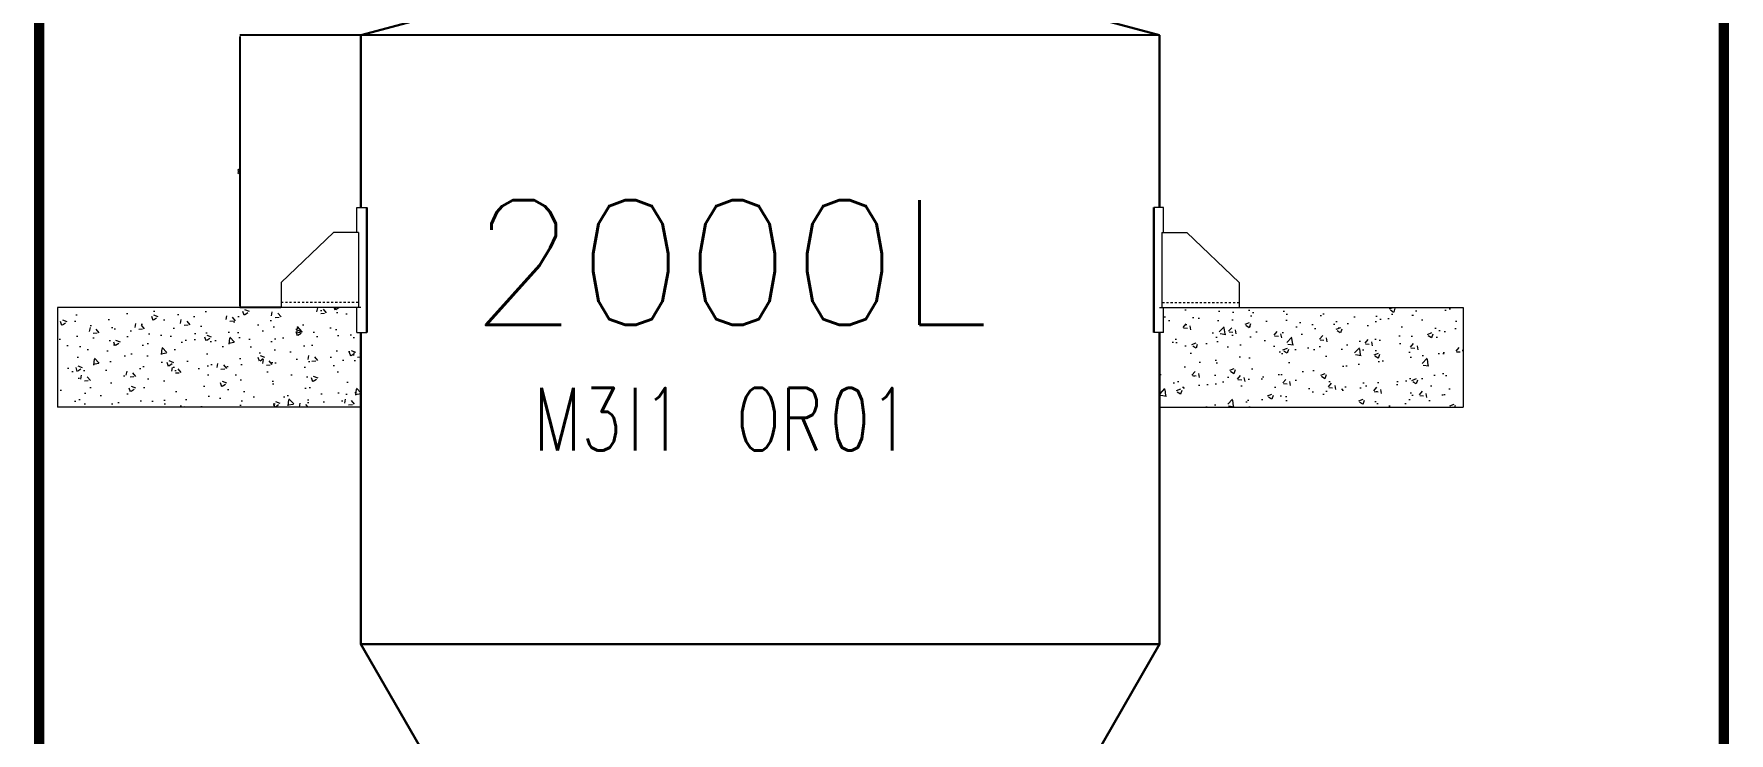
# Model space of a CAD drawing. Header units: inches. Extents: x 11605 to 13264, y 22375 to 23337.
# Drawn here: x 13182.9 to 13264.4, y 22765.3 to 22798.9 of the extents above; entities that cross this region are included whole.
import ezdxf

# ---------------------------------------------------------------- set-up
doc = ezdxf.new("R2010")
doc.units = ezdxf.units.IN
doc.header["$MEASUREMENT"] = 0
doc.linetypes.add('ACAD_ISO02W100', pattern=[15, 12, -3])
doc.linetypes.add('DASHDOT', pattern=[25.4, 12.7, -6.35, 0, -6.35])
for name, color, linetype in [('02___PRT_ALL_AXES', 7, 'Continuous'), ('MATERIEL-DIVERS', 7, 'Continuous'), ('REPERES', 7, 'Continuous'), ('TEXTES', 7, 'Continuous'), ('TXT_FR', 7, 'Continuous'), ('尺寸标注', 253, 'Continuous')]:
    doc.layers.add(name, color=color, linetype=linetype)
for name, color, linetype, lineweight in [('61 Revision Cloud', 1, 'Continuous', 9), ('粗实线', 7, 'Continuous', 30), ('粗线', 7, 'Continuous', 30), ('虚线', 6, 'ACAD_ISO02W100', 20)]:
    doc.layers.add(name, color=color, linetype=linetype, lineweight=lineweight)
doc.layers.get('REPERES').off()
doc.styles.add('ROMANS', font='ROMANS.SHX')
doc.styles.add('shwezer', font='simplex.shx', dxfattribs={"width": 0.8, "bigfont": 'hzdx.shx'})
doc.dimstyles.new('shwezer', dxfattribs={"dimtxt": 4, "dimasz": 2.5, "dimexe": 1, "dimexo": 1, "dimgap": 1, "dimtad": 1, "dimdsep": 46, "dimtxsty": 'shwezer', "dimcen": 0, "dimclrd": 256, "dimclre": 256, "dimclrt": 2, "dimadec": 0, "dimazin": 2, "dimtp": 0.1, "dimtm": 0.1, "dimtfac": 0.71, "dimtmove": 0, "dimatfit": 3, "dimfxl": 0, "dimlwd": -1, "dimlwe": -1, "dimarcsym": 0})

# ---------------------------------------------------------------- blocks, each defined once
blk = doc.blocks.new('*D114')
at = {"layer": 'Defpoints', "color": 0, "ltscale": 0.3, "transparency": 16777216}
for p in [(3413466.6, -1968174.6), (3413708.3, -1968174.6), (3413548.8, -1968719.9)]:
    blk.add_point(p, dxfattribs=at)
at = {"layer": '尺寸标注', "linetype": 'ByBlock', "ltscale": 0.3, "transparency": 16777216}
for p, q in [((3413707.3, -1968174.6), (3413465.6, -1968174.6)), ((3413466.6, -1968717.4), (3413466.6, -1968177.1)), ((3413547.8, -1968719.9), (3413465.6, -1968719.9))]:
    blk.add_line(p, q, dxfattribs=at)
at = {"layer": '尺寸标注', "ltscale": 0.3, "transparency": 16777216}
for points in [[(3413466.2, -1968177.1), (3413467, -1968177.1), (3413466.6, -1968174.6)], [(3413466.2, -1968717.4), (3413467, -1968717.4), (3413466.6, -1968719.9)]]:
    blk.add_solid(points, dxfattribs=at)
at = {"layer": '尺寸标注', "color": 2, "ltscale": 0.3, "transparency": 16777216, "insert": (3413463.6, -1968447.3), "char_height": 4, "attachment_point": 5, "rotation": 90, "style": 'shwezer'}
blk.add_mtext('545', dxfattribs=at)
blk = doc.blocks.new('REPNORM')
at = {"layer": 'TEXTES', "style": 'ROMANS', "width": 0.75}
for tag, p in [('ZONE', (-9.75, -1.25)), ('SOUSZONE', (-5.25, -1.25)), ('ELEMENT', (0, -1.25)), ('NUM', (4.5, -1.25))]:
    blk.add_attdef(tag, p, '', height=3, dxfattribs=at)
blk = doc.blocks.new('A$C27857EA5')
at = {"linetype": 'Continuous'}
h = blk.add_hatch(dxfattribs=at)
h.set_pattern_fill('AR-CONC', color=15, scale=0.5, style=0)
h.set_pattern_definition([(130, (23313.41, 6696.1), (-91.09233, -7.96954), [9.525, -104.775]), (185, (23313.41, 6696.1), (17.6214, 95.52832), [7.62, -83.82]), (79.549, (23305.82, 6695.43), (-73.47125, 87.55834), [8.095, -89.045]), (133.8158, (23313.41, 6721.5), (-135.5395, -21.02116), [14.2875, -157.1625]), (83.3644, (23302.12, 6719.74), (-118.7021, 123.7128), [12.1425, -133.5675]), (188.816, (23313.41, 6721.5), (-118.7023, 123.71256), [11.43, -125.73]), (159, (23300.71, 6715.15), (-75.80744, -51.13276), [9.525, -104.775]), (214, (23300.71, 6715.15), (-30.901, 92.094), [7.62, -83.82]), (108.5486, (23294.4, 6710.89), (-106.70825, 40.96143), [8.095, -89.045]), (142.5, (23313.414, 6696.097), (-1.5443, 42.27752), [0, -82.804, 0, -85.09, 0, -84.1375]), (172.5, (23313.414, 6696.097), (-33.40983, 50.09029), [0, -48.514, 0, -80.899, 0, -32.0675]), (212.5, (23341.735, 6696.097), (-67.795298, -2.86437), [0, -31.75, 0, -99.06, 0, -131.445]), (222.5, (23354.435, 6696.097), (-74.06459, 12.71325), [0, -41.275, 0, -65.786, 0, -93.345])])
h.paths.add_polyline_path([(-808.5, 1847.967), (-800.5, 1847.967), (-800.5, 1697.967), (-1408.176, 1697.967), (-1408.176, 1897.967), (-808.5, 1897.967)])
h = blk.add_hatch(dxfattribs=at)
h.set_pattern_fill('AR-CONC', color=15, scale=0.5, style=0)
h.set_pattern_definition([(50, (-23314.41, 6696.1), (91.09233, -7.96954), [9.525, -104.775]), (355, (-23314.41, 6696.1), (-17.6214, 95.52832), [7.62, -83.82]), (100.451, (-23306.82, 6695.43), (73.47125, 87.55834), [8.095, -89.045]), (46.1842, (-23314.41, 6721.5), (135.5395, -21.02116), [14.2875, -157.1625]), (96.6356, (-23303.12, 6719.74), (118.7021, 123.7128), [12.1425, -133.5675]), (351.184, (-23314.41, 6721.5), (118.7023, 123.71256), [11.43, -125.73]), (21, (-23301.71, 6715.15), (75.80744, -51.13276), [9.525, -104.775]), (326, (-23301.71, 6715.15), (30.901, 92.094), [7.62, -83.82]), (71.4514, (-23295.4, 6710.89), (106.70825, 40.96143), [8.095, -89.045]), (37.5, (-23314.414, 6696.097), (1.5443, 42.27752), [0, -82.804, 0, -85.09, 0, -84.1375]), (7.5, (-23314.414, 6696.097), (33.40983, 50.09029), [0, -48.514, 0, -80.899, 0, -32.0675]), (327.5, (-23342.735, 6696.097), (67.795298, -2.86437), [0, -31.75, 0, -99.06, 0, -131.445]), (317.5, (-23355.435, 6696.097), (74.06459, 12.71325), [0, -41.275, 0, -65.786, 0, -93.345])])
h.paths.add_polyline_path([(807.5, 1847.967), (799.5, 1847.967), (799.5, 1697.967), (1407.176, 1697.967), (1407.176, 1897.967), (807.5, 1897.967)])
at = {"ltscale": 0.3}
for p, q in [((-808.5, 2097.967), (-788.833, 2097.967)), ((-808.5, 2047.967), (-808.5, 2097.967)), ((807.5, 2097.967), (787.833, 2097.967)), ((807.5, 2047.967), (807.5, 2097.967)), ((-854.99, 2047.967), (-959.99, 1947.967)), ((-804.99, 2047.967), (-854.99, 2047.967)), ((-804.99, 2047.967), (-804.99, 1897.967)), ((803.99, 2047.967), (853.99, 2047.967)), ((803.99, 2047.967), (803.99, 1897.967)), ((853.99, 2047.967), (958.99, 1947.967)), ((-959.99, 1947.967), (-959.99, 1897.967)), ((958.99, 1947.967), (958.99, 1897.967)), ((-804.99, 1897.967), (-959.99, 1897.967)), ((-808.5, 1847.967), (-808.5, 1897.967)), ((803.99, 1897.967), (958.99, 1897.967)), ((807.5, 1847.967), (807.5, 1897.967)), ((-808.5, 1847.967), (-788.833, 1847.967)), ((807.5, 1847.967), (787.833, 1847.967))]:
    blk.add_line(p, q, dxfattribs=at)
at = {"color": 15, "linetype": 'Continuous'}
for p, q in [((-800.5, 1897.967), (-1408.176, 1897.967)), ((-1408.176, 1897.967), (-1408.176, 1697.967)), ((799.5, 1897.967), (1407.176, 1897.967)), ((1407.176, 1897.967), (1407.176, 1697.967)), ((-800.5, 1697.967), (-1408.176, 1697.967)), ((799.5, 1697.967), (1407.176, 1697.967))]:
    blk.add_line(p, q, dxfattribs=at)
at = {"layer": '02___PRT_ALL_AXES', "color": 7, "linetype": 'Continuous'}
blk.add_line((799.5, 2443.265), (-800.5, 2443.265), dxfattribs=at)
at = {"layer": '粗实线'}
blk.add_line((799.5, 1223.265), (799.5, 1847.967), dxfattribs=at)
at = {"layer": '粗线'}
for p, q in [((-800.5, 2443.265), (-150.5, 2617.432)), ((149.5, 2617.432), (799.5, 2443.265)), ((-800.5, 2443.265), (-800.5, 2097.967)), ((799.5, 2443.265), (799.5, 2097.967)), ((-800.5, 1847.967), (-800.5, 1223.265)), ((-800.5, 1223.265), (-457.313, 628.848)), ((799.5, 1223.265), (-800.5, 1223.265)), ((799.5, 1223.265), (569.401, 824.721))]:
    blk.add_line(p, q, dxfattribs=at)
at = {"layer": '粗线', "ltscale": 4}
for p, q in [((768.306, 2443.265), (768.23, 2442.967)), ((-788.833, 2097.967), (-788.833, 1847.967)), ((787.833, 2097.967), (787.833, 1847.967))]:
    blk.add_line(p, q, dxfattribs=at)
at = {"layer": '虚线', "ltscale": 2}
for p, q in [((268.154, 2443.265), (268.23, 2442.967)), ((517.862, 2443.265), (518.23, 2442.967)), ((518.598, 2443.265), (518.23, 2442.967))]:
    blk.add_line(p, q, dxfattribs=at)
at = {"layer": '虚线', "ltscale": 0.3}
for p, q in [((-805.865, 1907.967), (-959.99, 1907.967)), ((804.865, 1907.967), (958.99, 1907.967))]:
    blk.add_line(p, q, dxfattribs=at)
at = {"layer": '尺寸标注', "ltscale": 0.3}
dim = blk.add_linear_dim(base=(-1042.15, 2443.265), p1=(-959.99, 1897.967), p2=(-800.5, 2443.265), angle=90, dimstyle='shwezer', override={"dimdec": 0}, dxfattribs=at)
dim.commit()
dim.dimension.update_dxf_attribs({"geometry": '*D114', "text_midpoint": (-1045.15, 2170.616), "insert": (-3414508.753, 1970617.905)})

msp = doc.modelspace()

# ---------------------------------------------------------------- linework, layer by layer
at = {"layer": 'MATERIEL-DIVERS', "linetype": 'DASHDOT', "const_width": 0.5}
msp.add_lwpolyline([(13183.132, 22845.84), (13264.123, 22846.677), (13264.123, 22734.637), (13183.132, 22733.801)], close=True, dxfattribs=at)

# ---------------------------------------------------------------- block references
at = {"layer": '61 Revision Cloud', "xscale": 0.024, "yscale": 0.024, "zscale": 0.024}
msp.add_blockref('A$C27857EA5', (13217.811, 22740.246), dxfattribs=at)
at = {"layer": 'REPERES'}
msp.add_blockref('REPNORM', (13216.646, 22780.177), dxfattribs=at).add_auto_attribs({'ZONE': 'M3', 'SOUSZONE': 'I1', 'ELEMENT': 'OR', 'NUM': '01'})

# ---------------------------------------------------------------- texts
at = {"layer": 'TXT_FR', "style": 'ROMANS'}
msp.add_text('2000L', height=6, dxfattribs=at).set_placement((13203.85, 22784.956))

doc.saveas('drawing.dxf')
